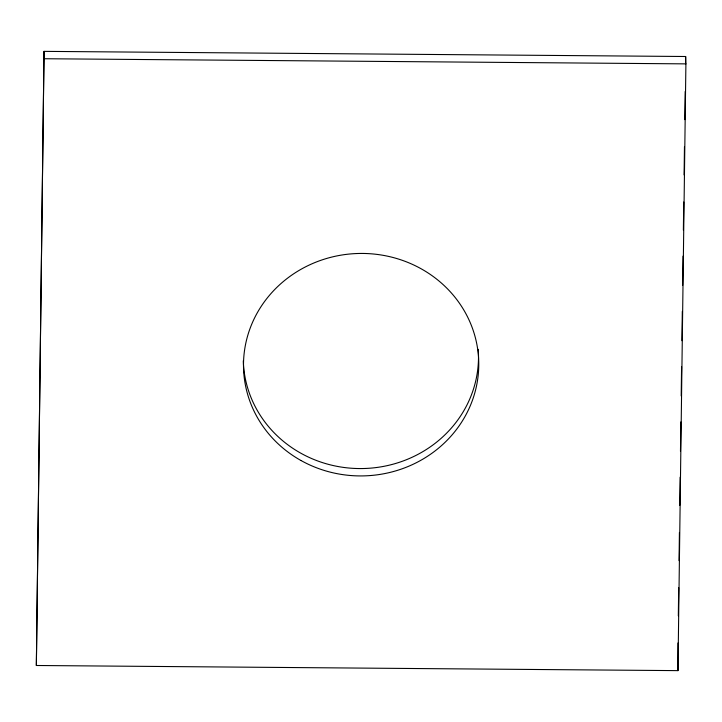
<?xml version="1.0" encoding="UTF-8"?>
<svg xmlns="http://www.w3.org/2000/svg" width="722" height="722" viewBox="0 0 722 722"><rect width="100%" height="100%" fill="white"/><g stroke="black" fill="none" stroke-linecap="round" stroke-linejoin="round"><path stroke-width="1.08" d="M44.042 51.37L36.353 665.494L677.958 670.63L685.9 63.87L685.647 56.506L44.042 51.37L36.353 665.494M677.967 642.959L677.958 670.63M678.328 615.893L678.689 587.699M679.05 560.633L679.42 532.439M679.772 505.373L680.142 477.179M680.476 451.232L680.864 421.91M681.198 395.972L681.586 366.65M681.92 340.712L682.308 311.39M682.651 285.452L683.03 256.13M683.373 230.192L683.743 201.989M684.095 174.923L684.465 146.728M684.817 119.662L685.187 91.468M685.539 64.402L685.647 56.506M44.295 58.735L685.9 63.87M478.235 349.367A117.641 111.233 -2 0 1 366.469 468.416A117.641 111.233 -2 0 1 243.278 360.82M301.056 460.546A117.641 111.233 -2 0 0 478.758 365.621A117.641 111.233 -2 0 0 303.574 267.88A117.641 111.233 -2 0 0 301.056 460.546"/></g></svg>
